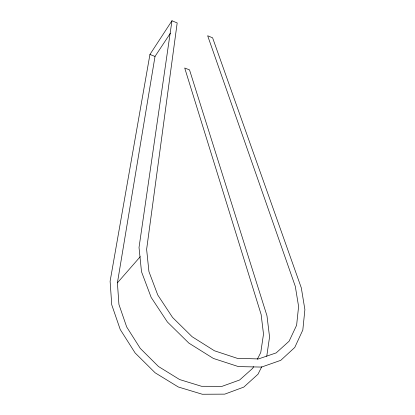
<?xml version="1.0" encoding="UTF-8"?>
<svg xmlns="http://www.w3.org/2000/svg" width="415" height="415" viewBox="0 0 415 415"><rect width="100%" height="100%" fill="white"/><g stroke="black" fill="none" stroke-linecap="round" stroke-linejoin="round"><path stroke-width="0.62" d="M171.971 20.75L139.02 247.496L141.505 271.721L151.148 297.384L167.411 322.03L188.872 343.112L213.383 358.446L238.423 366.595L261.554 367.078L280.779 360.324L294.759 347.459L302.82 330.008L304.89 309.616L301.311 287.87L212.61 37.832L207.661 35.752L295.304 286.376L298.593 306.462L296.621 325.23L289.11 341.208L276.177 352.895L258.488 358.928L237.302 358.337L214.441 350.779L192.114 336.715L172.573 317.465L157.752 294.982L148.928 271.55L146.625 249.384L177.184 22.944L171.971 20.75L149.94 54.464L110.11 281.24L111.744 304.812L120.231 329.5L135.124 352.958L155.143 372.8L178.315 386.998L202.302 394.25L224.774 394.136L243.797 387.096L257.995 374.226L261.746 366.761M266.736 356.371L269.558 337.001L266.975 315.779L189.525 69.886L184.701 68.003L261.128 314.492L263.504 334.096L260.765 352.506L257.321 359.271M253.591 366.601L252.73 368.292L239.605 380.005L222.113 386.318L201.529 386.287L179.622 379.554L158.504 366.523L140.265 348.387L126.689 326.973L118.923 304.418L117.409 282.848L155.013 56.44L170.394 33.21M117.409 282.848L140.275 256.662M149.94 54.464L155.013 56.44"/></g></svg>
